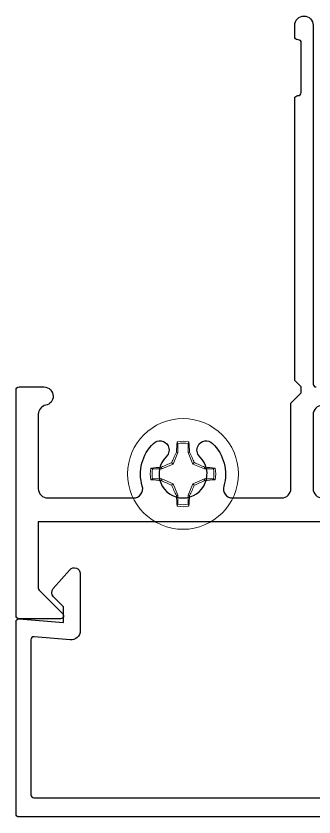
# Model space of a CAD drawing. Extents: x -23 to 190, y -172 to 85.
# Drawn here: x 6.363 to 7.365, y 69.393 to 72.092 of the extents above; entities that cross this region are included whole.
import ezdxf

# ---------------------------------------------------------------- set-up
doc = ezdxf.new("R2010")
doc.units = 0
doc.header["$MEASUREMENT"] = 0
doc.layers.get('0').update_dxf_attribs({"linetype": 'CONTINUOUS'})
doc.layers.add('FRAME', color=1, linetype='CONTINUOUS')

# ---------------------------------------------------------------- blocks, each defined once
blk = doc.blocks.new('3800 NAIL-ON FRAME')
for points in [[(1.3755, 0), (-1.3755, 0), (-1.3755, -0.2237, 0.198912), (-1.3726, -0.2308), (-1.2934, -0.3099, -0.668179), (-1.3005, -0.327), (-1.4405, -0.327, -0.414214), (-1.4505, -0.317), (-1.4505, 0.444, -0.414214), (-1.4405, 0.454), (-1.3565, 0.454, -0.414214), (-1.3255, 0.423, -0.358249), (-1.3505, 0.3926, 0.358249), (-1.3755, 0.3622), (-1.3755, 0.111, 0.414214), (-1.3445, 0.08), (-1.0552, 0.08, 0.5024), (-1.0255, 0.1199, -0.280293), (-0.988, 0.2637, -0.498955), (-0.939, 0.256, -0.334263), (-0.9448, 0.2192, 2.470836), (-0.8322, 0.2192, -0.334263), (-0.838, 0.256), (-0.838, 0.256, -0.498955), (-0.789, 0.2637, -0.280293), (-0.7515, 0.1199, 0.5024), (-0.7218, 0.08), (-0.5565, 0.08, 0.414214), (-0.5255, 0.111), (-0.5255, 0.399), (-0.4905, 0.434), (-0.4905, 0.454), (-0.5125, 0.476), (-0.5125, 1.426, -0.443866), (-0.5015, 1.4359, 0.443866), (-0.4905, 1.4459), (-0.4905, 1.614, 0.414214), (-0.5005, 1.624), (-0.5025, 1.624, -0.414214), (-0.5125, 1.634), (-0.5125, 1.673, -0.414214), (-0.4815, 1.704, -0.414214), (-0.4505, 1.673), (-0.4505, 0.464, 0.414214), (-0.4405, 0.454)], [(-0.4195, 0.392, 0.414214), (-0.4505, 0.361), (-0.4505, 0.111, 0.414214), (-0.4195, 0.08)]]:
    blk.add_lwpolyline(points, format="xyb")
blk = doc.blocks.new('dfasdf')
at = {"color": 7, "linetype": 'Continuous', "lineweight": 15}
for p, q in [((54.6225, 25.6793), (54.62, 25.6856)), ((54.6225, 25.6793), (54.6225, 25.6488)), ((54.6566, 25.6488), (54.6566, 25.6793)), ((54.6225, 25.6488), (54.6065, 25.6101)), ((54.6225, 25.6488), (54.6171, 25.6499)), ((54.6566, 25.6488), (54.662, 25.6499)), ((54.6727, 25.6101), (54.6566, 25.6488)), ((54.6065, 25.6101), (54.6014, 25.6152)), ((54.6727, 25.6101), (54.6777, 25.6152)), ((54.5678, 25.5941), (54.5373, 25.5941)), ((54.5678, 25.5941), (54.5667, 25.5995)), ((54.6065, 25.6101), (54.5678, 25.5941)), ((54.7114, 25.5941), (54.6727, 25.6101)), ((54.7114, 25.5941), (54.7124, 25.5995)), ((54.7418, 25.5941), (54.7114, 25.5941)), ((54.7418, 25.5941), (54.7482, 25.5966)), ((54.5373, 25.56), (54.531, 25.5575)), ((54.5373, 25.56), (54.5678, 25.56)), ((54.5678, 25.56), (54.5667, 25.5546)), ((54.5678, 25.56), (54.6065, 25.544)), ((54.6727, 25.544), (54.7114, 25.56)), ((54.7114, 25.56), (54.7124, 25.5546)), ((54.7114, 25.56), (54.7418, 25.56)), ((54.6065, 25.544), (54.6014, 25.5389)), ((54.6065, 25.544), (54.6225, 25.5053)), ((54.6566, 25.5053), (54.6727, 25.544)), ((54.6727, 25.544), (54.6777, 25.5389)), ((54.6225, 25.5053), (54.6171, 25.5042)), ((54.6225, 25.5053), (54.6225, 25.4748)), ((54.6566, 25.5053), (54.662, 25.5042)), ((54.6566, 25.4748), (54.6566, 25.5053)), ((54.6566, 25.4748), (54.6592, 25.4685))]:
    blk.add_line(p, q, dxfattribs=at)
at = {"color": 7, "linetype": 'Continuous', "lineweight": 15, "flags": 128}
for points in [[(54.6566, 25.6793), (54.658, 25.6827), (54.6592, 25.6856)], [(54.5373, 25.5941), (54.534, 25.5954), (54.531, 25.5966)], [(54.7418, 25.56), (54.7452, 25.5587), (54.7482, 25.5575)], [(54.6225, 25.4748), (54.6212, 25.4714), (54.62, 25.4685)]]:
    blk.add_lwpolyline(points, dxfattribs=at)
at = {"color": 7, "linetype": 'Continuous', "lineweight": 15}
blk.add_circle((54.6396, 25.577), 0.1865, dxfattribs=at)
for centre, radius, start, end in [((55.5592, 25.5924), 0.9438, 174.331, 176.507), ((54.6396, 25.577), 0.1103, 79.7812, 100.2188), ((54.6396, 25.577), 0.1037, 80.5333, 99.4667), ((53.7199, 25.5924), 0.9438, 3.493, 5.669), ((55.6923, 25.1423), 1.1889, 154.7283, 156.5646), ((53.5869, 25.1423), 1.1889, 23.4354, 25.2717), ((55.0743, 24.5244), 1.1889, 113.4354, 115.2717), ((54.2049, 24.5244), 1.1889, 64.7283, 66.5646), ((54.6396, 25.577), 0.1103, 169.7812, 190.2188), ((54.6242, 24.6574), 0.9438, 93.493, 95.669), ((54.6396, 25.577), 0.1037, 170.5333, 189.4667), ((54.6549, 24.6574), 0.9438, 84.331, 86.507), ((54.6396, 25.577), 0.1037, 350.5333, 9.4667), ((54.6396, 25.577), 0.1103, 349.7812, 10.2188), ((54.6242, 26.4967), 0.9438, 264.331, 266.507), ((55.0743, 26.6297), 1.1889, 244.7283, 246.5646), ((55.6923, 26.0117), 1.1889, 203.4354, 205.2717), ((53.5869, 26.0117), 1.1889, 334.7283, 336.5646), ((54.2049, 26.6297), 1.1889, 293.4354, 295.2717), ((54.6549, 26.4967), 0.9438, 273.493, 275.669), ((55.5592, 25.5617), 0.9438, 183.493, 185.669), ((53.7199, 25.5617), 0.9438, 354.331, 356.507), ((54.6396, 25.577), 0.1103, 259.7812, 280.2188), ((54.6396, 25.577), 0.1037, 260.5333, 279.4667)]:
    blk.add_arc(centre, radius, start, end, dxfattribs=at)

msp = doc.modelspace()

# ---------------------------------------------------------------- linework, layer by layer
at = {"layer": 'FRAME'}
msp.add_lwpolyline([(9.9935, 69.3926), (6.3725, 69.3926, -0.414214), (6.3625, 69.4026), (6.3625, 70.0506, -0.440011), (6.3734, 70.0605), (6.5225, 70.0475), (6.5225, 70.1006), (6.4884, 70.1347, -0.395486), (6.4875, 70.1621), (6.5435, 70.2258, -0.691708), (6.5785, 70.2126), (6.5785, 70.0202, -0.440011), (6.5448, 69.9893), (6.4234, 70, 0.440011), (6.4125, 69.99), (6.4125, 69.4676, 0.414214), (6.4225, 69.4576), (7.8935, 69.4576, 0.414214)], format="xyb", dxfattribs=at)

# ---------------------------------------------------------------- block references
msp.add_blockref('dfasdf', (-47.7151, 44.9715))
msp.add_blockref('3800 NAIL-ON FRAME', (7.813, 70.3875), dxfattribs=at)

doc.saveas('drawing.dxf')
